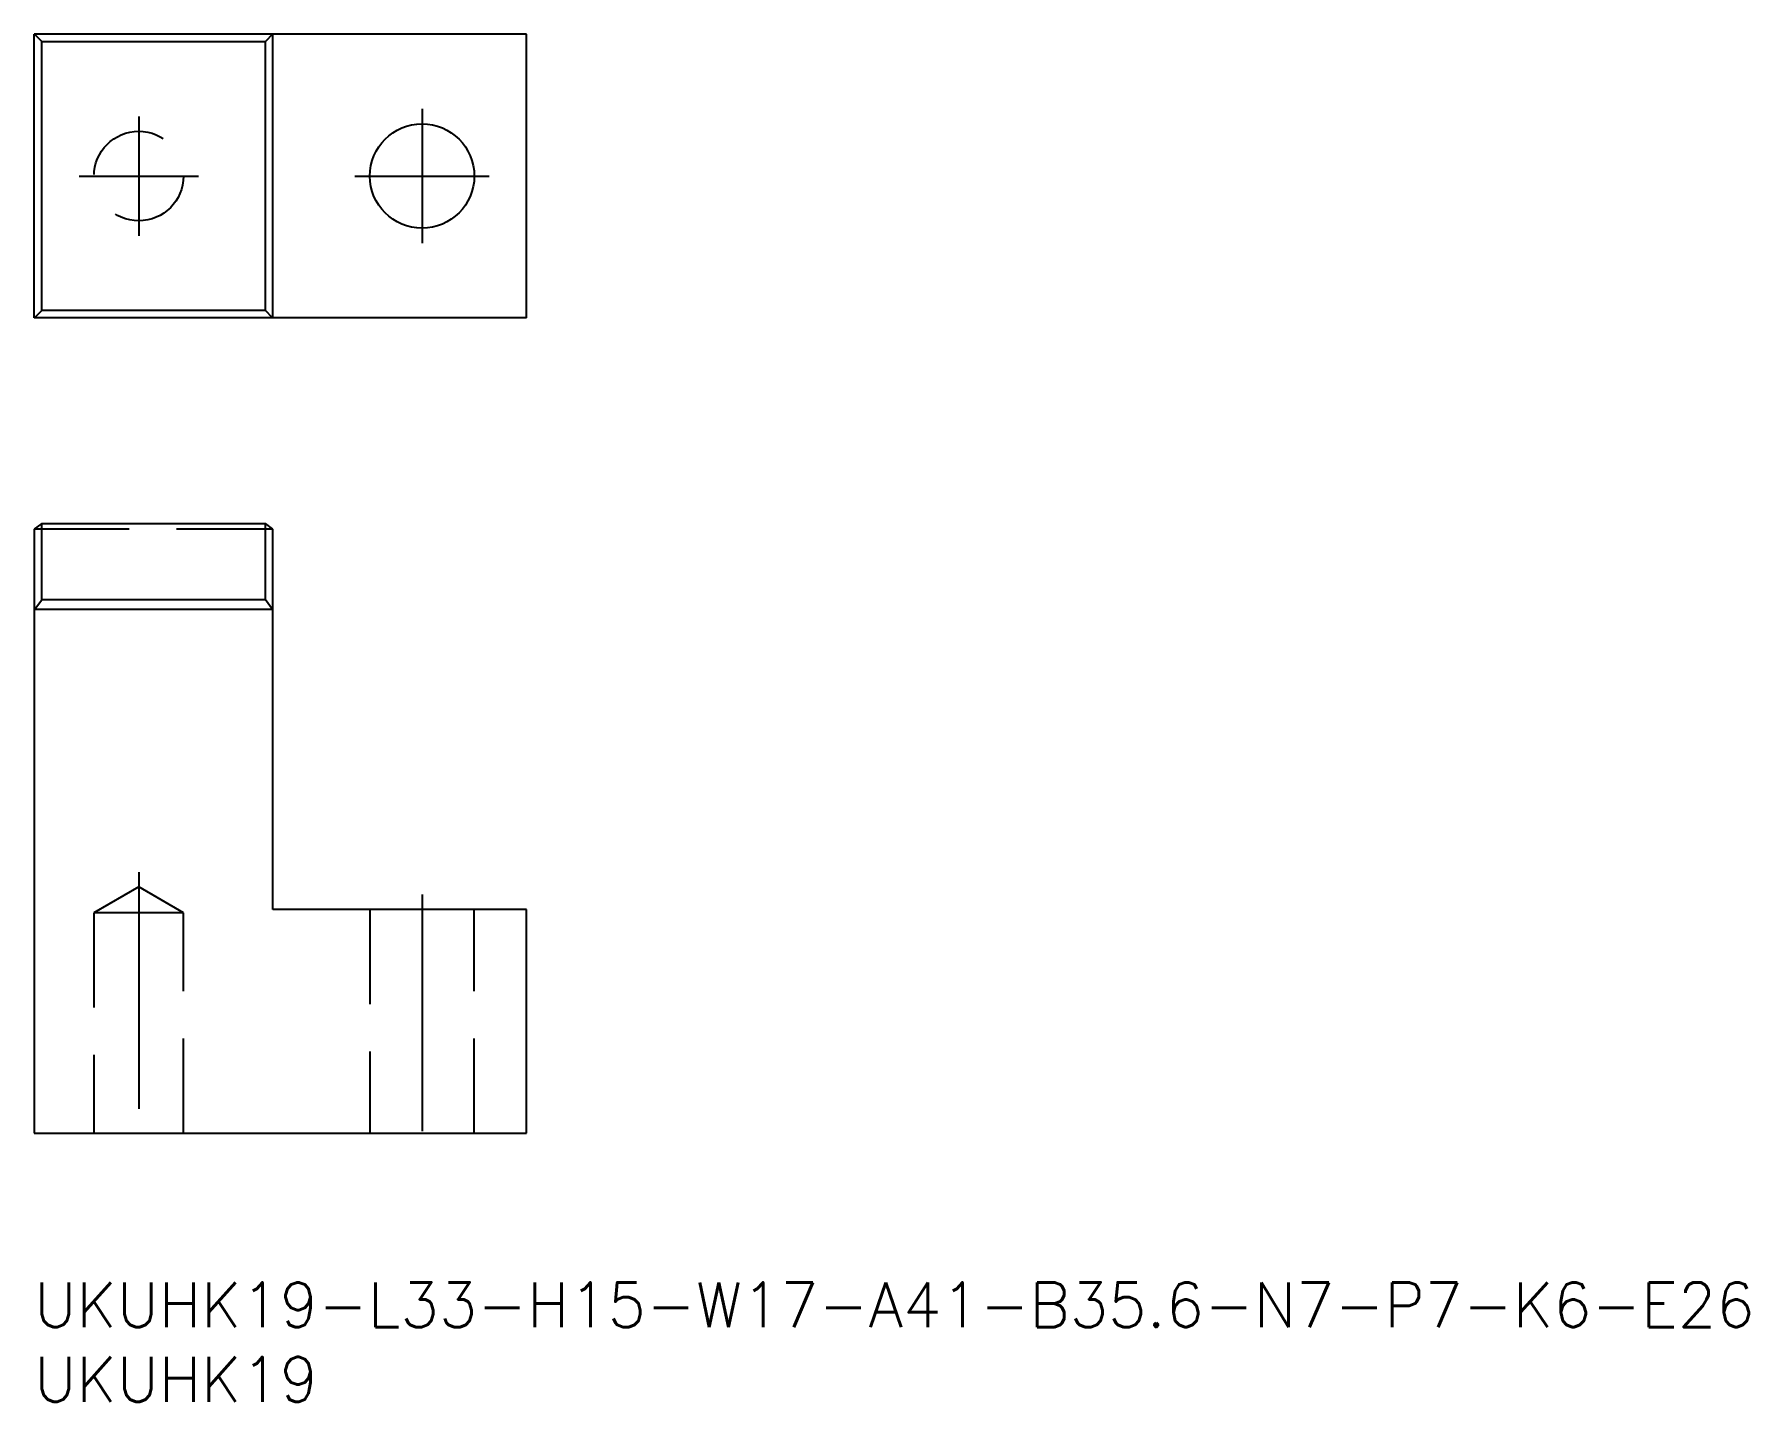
# Model space of a CAD drawing. Extents: x 0 to 115, y -8 to 84.
import ezdxf

# ---------------------------------------------------------------- set-up
doc = ezdxf.new("R2010")
doc.units = 0
doc.header["$LTSCALE"] = 0.5
doc.linetypes.add('CENTER', pattern=[50.8, 31.75, -6.35, 6.35, -6.35])
doc.linetypes.add('DASHED', pattern=[19.05, 12.7, -6.35])
for name, color, linetype in [('MSM_CENTER', 1, 'CENTER'), ('MSM_CONTINUOUS', 7, 'CONTINUOUS'), ('MSM_DASHED', 4, 'DASHED'), ('MSM_PART_NUMBER', 7, 'CONTINUOUS')]:
    doc.layers.add(name, color=color, linetype=linetype)
doc.styles.get("Standard").update_dxf_attribs({"font": 'txt.shx', "height": 1, "bigfont": 'bigfont.shx'})

# ---------------------------------------------------------------- blocks, each defined once
blk = doc.blocks.new('*U19')
at = {"layer": 'MSM_PART_NUMBER'}
blk.add_text('UKUHK19-L33-H15-W17-A41-B35.6-N7-P7-K6-E26', height=3, dxfattribs=at).set_placement((0, -3))
blk = doc.blocks.new('*U20')
at = {"layer": 'MSM_PART_NUMBER'}
blk.add_text('UKUHK19', height=3, dxfattribs=at).set_placement((0, -8))

msp = doc.modelspace()

# ---------------------------------------------------------------- linework, layer by layer
at = {"layer": 'MSM_CENTER'}
for p, q in [((26, 78.65), (26, 69.65)), ((7, 78.15), (7, 70.15)), ((3, 74.15), (11, 74.15)), ((21.5, 74.15), (30.5, 74.15)), ((7, 27.5), (7, 9)), ((26, 26), (26, 9))]:
    msp.add_line(p, q, dxfattribs=at)
at = {"layer": 'MSM_CONTINUOUS'}
for p, q in [((33, 83.65), (0, 83.65)), ((0, 64.65), (0, 83.65)), ((0.5, 83.17), (0.02, 83.65)), ((0.5, 83.17), (15.5, 83.17)), ((0.5, 65.13), (0.5, 83.17)), ((15.98, 83.65), (15.5, 83.17)), ((15.5, 65.13), (15.5, 83.17)), ((16, 64.65), (16, 83.65)), ((33, 64.65), (33, 83.65)), ((33, 64.65), (0, 64.65)), ((0.02, 64.65), (0.5, 65.13)), ((15.5, 65.13), (0.5, 65.13)), ((15.98, 64.65), (15.5, 65.13)), ((0.5, 50.86), (0.02, 50.5)), ((0.5, 50.86), (15.5, 50.86)), ((0.5, 45.74), (0.5, 50.86)), ((15.98, 50.5), (15.5, 50.86)), ((15.5, 45.74), (15.5, 50.86)), ((0.02, 50.5), (0, 50.48)), ((0, 50.48), (0, 10)), ((16, 50.48), (15.98, 50.5)), ((16, 25), (16, 50.48)), ((0.02, 45.1), (0, 45.08)), ((0.02, 45.1), (0.5, 45.74)), ((15.98, 45.1), (0.02, 45.1)), ((15.5, 45.74), (0.5, 45.74)), ((15.98, 45.1), (15.5, 45.74)), ((16, 45.08), (15.98, 45.1)), ((33, 25), (16, 25)), ((33, 10), (33, 25)), ((0, 10), (33, 10))]:
    msp.add_line(p, q, dxfattribs=at)
msp.add_circle((26, 74.15), 3.5, dxfattribs=at)
at = {"layer": 'MSM_DASHED'}
for p, q in [((0.02, 50.5), (15.98, 50.5)), ((7, 26.5), (4, 24.77)), ((10, 24.77), (7, 26.5)), ((10, 24.77), (4, 24.77)), ((4, 24.77), (4, 10)), ((10, 10), (10, 24.77)), ((22.5, 25), (22.5, 10)), ((29.5, 10), (29.5, 25))]:
    msp.add_line(p, q, dxfattribs=at)
msp.add_circle((7, 74.15), 3, dxfattribs=at)

# ---------------------------------------------------------------- block references
at = {"layer": 'MSM_CONTINUOUS'}
for name in ['*U19', '*U20']:
    msp.add_blockref(name, (0, 0), dxfattribs=at)

doc.saveas('drawing.dxf')
